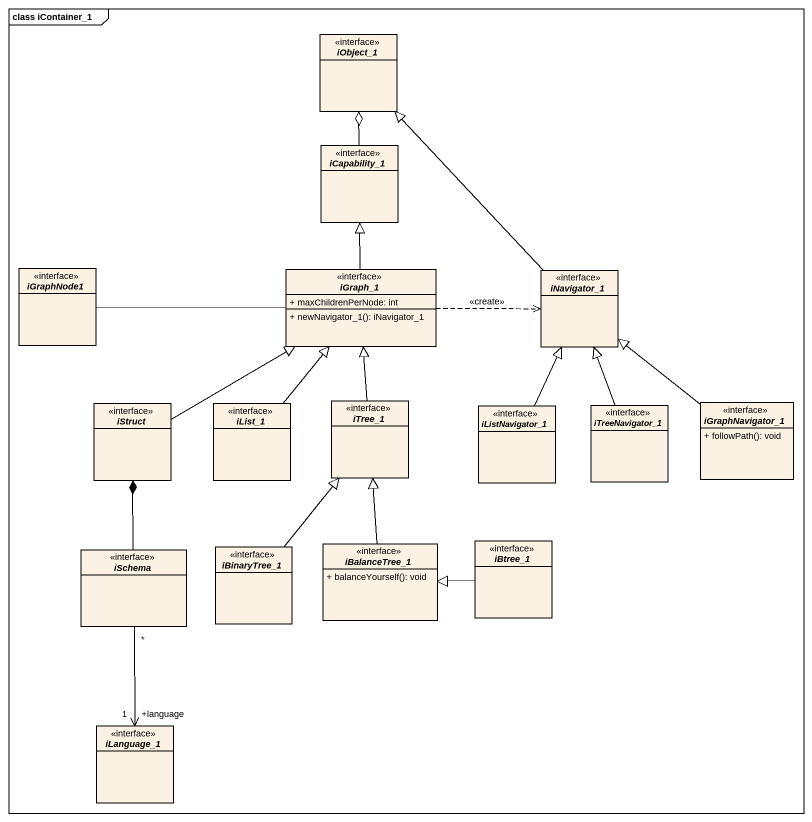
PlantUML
@startuml
mainframe class iContainer_1
hide circle
hide empty members
skinparam classAttributeIconSize 0
interface iObject_1
interface iCapability_1
interface iGraphNode1
interface iGraph_1 {
  + maxChildrenPerNode: int
  + newNavigator_1(): iNavigator_1
}
interface iNavigator_1
interface iStruct
interface iList_1
interface iTree_1
interface iListNavigator_1
interface iTreeNavigator_1
interface iGraphNavigator_1 {
  + followPath(): void
}
interface iSchema
interface iBinaryTree_1
interface iBalanceTree_1 {
  + balanceYourself(): void
}
interface iBtree_1
interface iLanguage_1
iCapability_1 -up-o iObject_1
iGraph_1 -up-|> iCapability_1
iGraph_1 -left- iGraphNode1
iGraph_1 .right.> iNavigator_1 : <<create>>
iNavigator_1 -up-|> iObject_1
iStruct -right-|> iGraph_1
iList_1 -up-|> iGraph_1
iTree_1 -up-|> iGraph_1
iListNavigator_1 -up-|> iNavigator_1
iTreeNavigator_1 -up-|> iNavigator_1
iGraphNavigator_1 -up-|> iNavigator_1
iSchema -up-* iStruct
iSchema "*" --> "+language\n1" iLanguage_1
iBinaryTree_1 -up-|> iTree_1
iBalanceTree_1 -up-|> iTree_1
iBtree_1 -left-|> iBalanceTree_1
@enduml
